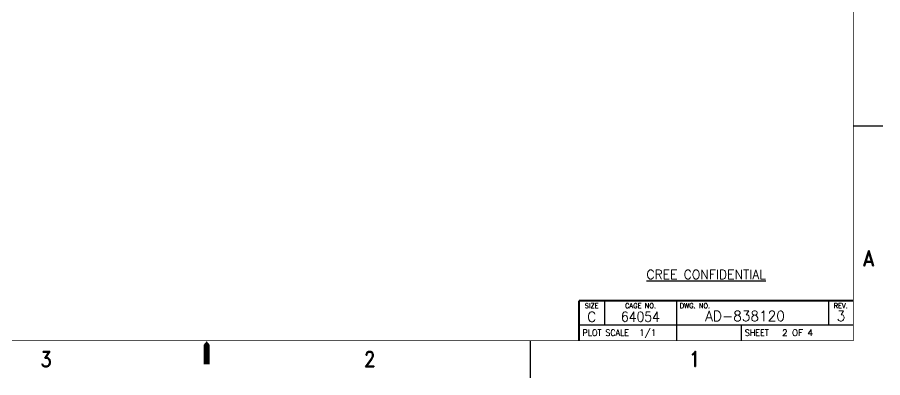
# Model space of a CAD drawing. Header units: inches. Extents: x 10.9 to 26.7, y -6.2 to 5.6.
# Drawn here: x 21.98 to 26.626, y 0.093 to 2.028 of the extents above; entities that cross this region are included whole.
import ezdxf
from ezdxf.enums import TextEntityAlignment as Align

# ---------------------------------------------------------------- set-up
doc = ezdxf.new("R2010")
doc.units = ezdxf.units.IN
doc.header["$MEASUREMENT"] = 0
doc.layers.add('BORDER', color=9, linetype='Continuous')
doc.layers.add('TEXT', color=7, linetype='Continuous')
doc.layers.add('DIM', color=1, linetype='Continuous', plot=False)
doc.styles.add('ROMAND', font='romand.shx')
doc.styles.add('ROMANS', font='romans.shx')

# ---------------------------------------------------------------- blocks, each defined once
blk = doc.blocks.new('block_template(2)_2000')
at = {"layer": 'BORDER'}
for p, q in [((2.76032, 4.60628), (2.77473, 4.60628)), ((2.63862, 4.52082), (2.63862, 4.50884)), ((2.67392, 4.52082), (2.67392, 4.50884)), ((2.74816, 4.52082), (2.74816, 4.50884)), ((2.76037, 4.50884), (2.62617, 4.50884)), ((2.67392, 4.50884), (2.67392, 4.5012)), ((2.70544, 4.50884), (2.70544, 4.5012)), ((2.6024, 4.48308), (2.6024, 4.5012))]:
    blk.add_line(p, q, dxfattribs=at)
at = {"layer": 'BORDER', "const_width": 0.000451}
blk.add_lwpolyline([(2.76037, 4.9671), (2.1277, 4.9671), (2.1277, 4.5012), (2.76037, 4.5012)], close=True, dxfattribs=at)
at = {"layer": 'BORDER', "const_width": 0.000946}
for points in [[(2.62617, 4.52082), (2.76037, 4.52082)], [(2.62617, 4.5012), (2.62617, 4.52082)]]:
    blk.add_lwpolyline(points, dxfattribs=at)
at = {"layer": 'BORDER'}
blk.add_lwpolyline([(2.44403, 4.50094, 0, 0.00939, 0), (2.44403, 4.49532, 0.00283, 0.00283, 0), (2.44403, 4.48966, 0.00283, 0.00283, 0)], format="xyseb", dxfattribs=at)
at = {"layer": 'BORDER', "style": 'ROMAND', "width": 0.9}
for s, height, p in [('A', 0.00752, (2.76498, 4.53782)), ('PLOT SCALE', 0.003152, (2.62789, 4.50352)), ('SHEET', 0.003152, (2.70732, 4.50352)), ('1', 0.00752, (2.68001, 4.48849)), ('3', 0.00752, (2.3626, 4.48833)), ('2', 0.00752, (2.52087, 4.48836))]:
    blk.add_text(s, height=height, dxfattribs=at).set_placement(p)
at = {"layer": 'BORDER', "style": 'ROMAND'}
for s, height, p in [('SIZE', 0.002364, (2.63239, 4.51711)), ('CAGE NO.', 0.002364, (2.65627, 4.51711)), ('C', 0.00492, (2.63239, 4.51042))]:
    blk.add_text(s, height=height, dxfattribs=at).set_placement(p, align=Align.CENTER)
for s, p in [('DWG. NO.', (2.67549, 4.51711)), ('REV.', (2.75077, 4.51711))]:
    blk.add_text(s, height=0.002364, dxfattribs=at).set_placement(p)
at = {"layer": 'BORDER', "style": 'ROMAND', "width": 0.9}
blk.add_text('64054', height=0.004917, dxfattribs=at).set_placement((2.65621, 4.51047), align=Align.CENTER)
at = {"layer": 'DIM', "style": 'ROMAND'}
blk.add_text('%%UCREE CONFIDENTIAL', height=0.0044256, dxfattribs=at).set_placement((2.65916, 4.53137))
at = {"layer": 'TEXT'}
for tag, p, height, style in [('DRWNO', (2.68789, 4.51081), 0.00492, 'ROMAND'), ('SCALE', (2.65563, 4.50357), 0.00315, 'ROMANS'), ('SHTNO', (2.72552, 4.50351), 0.00315, 'ROMANS')]:
    blk.add_attdef(tag, p, '', height=height, dxfattribs=dict(at, style=style))
at = {"layer": 'TEXT', "style": 'ROMAND'}
blk.add_attdef('REV.', text='', height=0.00492, dxfattribs=at).set_placement((2.75434, 4.51081), align=Align.CENTER)

msp = doc.modelspace()

# ---------------------------------------------------------------- block references
at = {"xscale": 10.97507909363375, "yscale": 10.97507909363376, "zscale": 10.97507909363376}
msp.add_blockref('block_template(2)_2000', (-3.827, -49.1091), dxfattribs=at).add_auto_attribs({'SCALE': '1/1', 'SHTNO': '2 OF 4', 'DRWNO': 'AD-838120', 'REV.': '3'})

doc.saveas('drawing.dxf')
